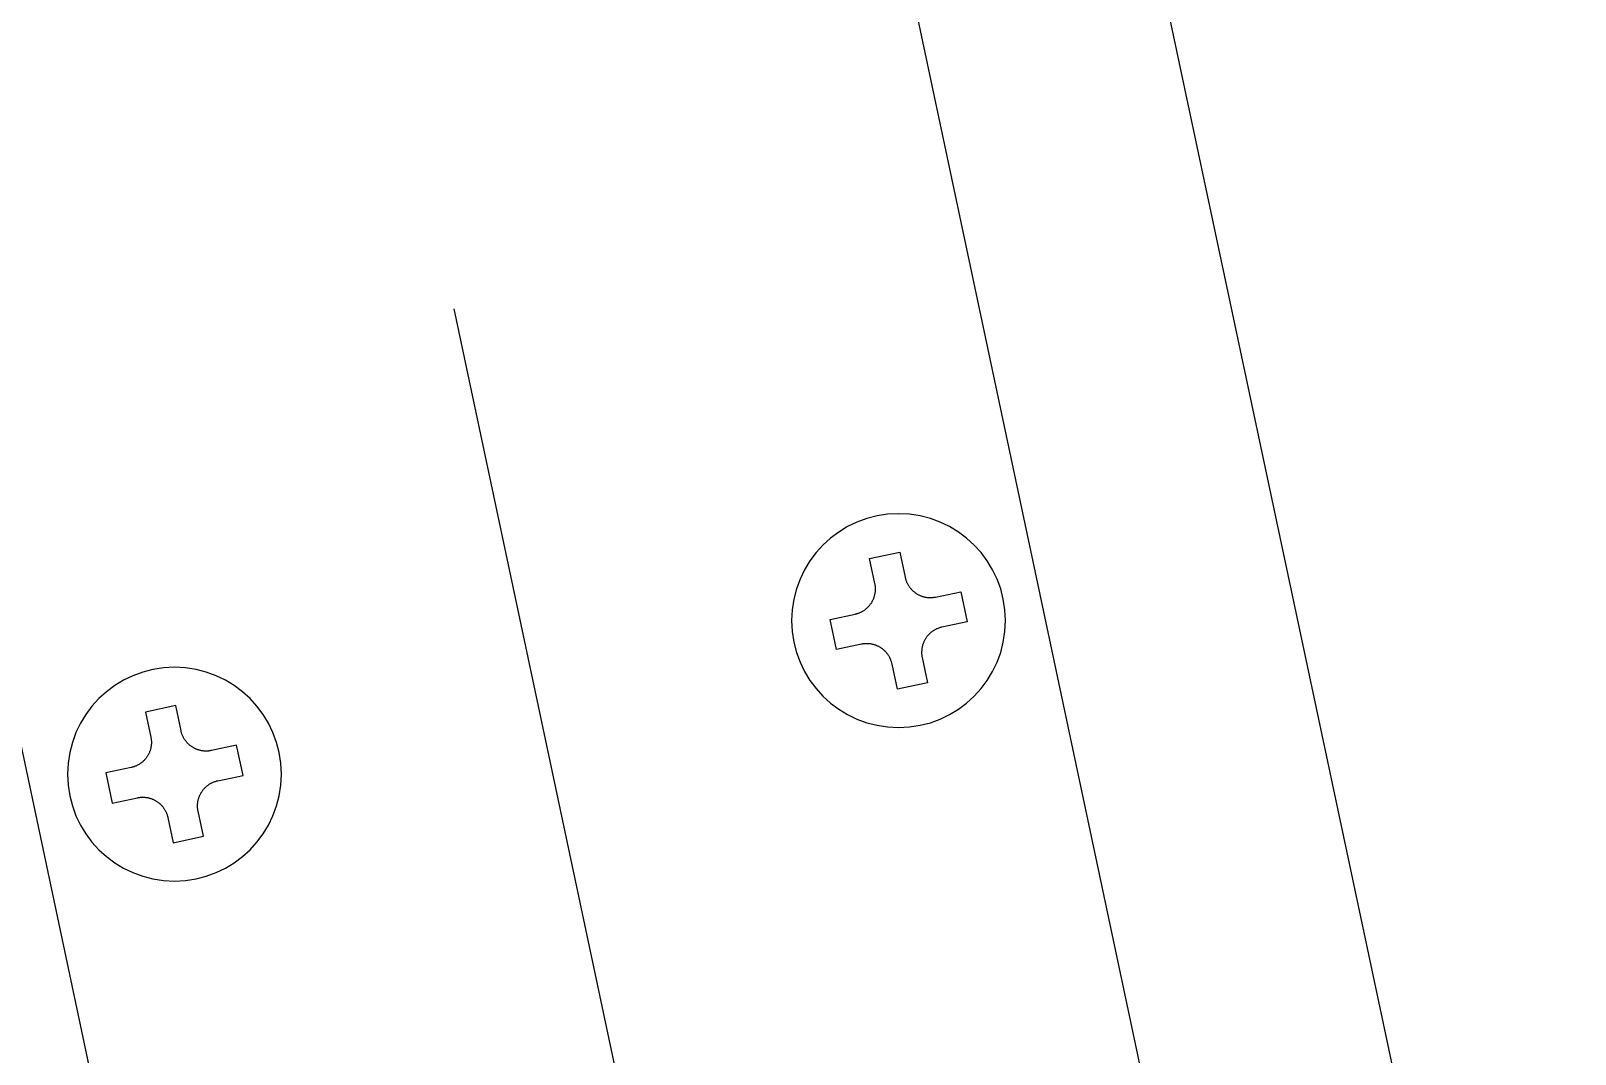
# Model space of a CAD drawing. Extents: x -668440 to 1010955, y -1678500 to 210463.
# Drawn here: x -558423 to -557672, y -735812 to -735314 of the extents above; entities that cross this region are included whole.
import ezdxf

# ---------------------------------------------------------------- set-up
doc = ezdxf.new("R2010")
doc.units = 0
doc.header["$MEASUREMENT"] = 0
doc.layers.get('0').update_dxf_attribs({"color": 3, "linetype": 'CONTINUOUS'})
doc.layers.add('注記', color=3, linetype='CONTINUOUS')

# ---------------------------------------------------------------- blocks, each defined once
blk = doc.blocks.new('tc02')
at = {"layer": '注記', "color": 4}
blk.add_line((-18602.46, 32824.251), (-18602.46, 32699.284), dxfattribs=at)
at = {"layer": '注記', "color": 4, "linetype": 'Continuous'}
for p, q in [((-18565.46, 32787.617), (-18565.46, 32677.617)), ((-18627.46, 32765.617), (-18627.46, 32675.617)), ((-18577.46, 32765.617), (-18577.46, 32675.617)), ((-18621.21, 32721.867), (-18619.71, 32721.867)), ((-18621.21, 32720.617), (-18621.21, 32721.867)), ((-18619.71, 32721.867), (-18619.71, 32720.617)), ((-18583.71, 32721.867), (-18585.21, 32721.867)), ((-18585.21, 32721.867), (-18585.21, 32720.617)), ((-18583.71, 32720.617), (-18583.71, 32721.867)), ((-18621.248, 32720.313), (-18621.241, 32720.343)), ((-18621.241, 32720.343), (-18621.234, 32720.373)), ((-18621.234, 32720.373), (-18621.229, 32720.403)), ((-18621.229, 32720.403), (-18621.224, 32720.433)), ((-18621.224, 32720.433), (-18621.22, 32720.464)), ((-18621.22, 32720.464), (-18621.216, 32720.494)), ((-18621.216, 32720.494), (-18621.214, 32720.525)), ((-18621.214, 32720.525), (-18621.212, 32720.556)), ((-18621.212, 32720.556), (-18621.211, 32720.586)), ((-18621.211, 32720.586), (-18621.21, 32720.617)), ((-18619.71, 32720.617), (-18619.71, 32720.586)), ((-18619.71, 32720.586), (-18619.709, 32720.556)), ((-18619.709, 32720.556), (-18619.707, 32720.525)), ((-18619.707, 32720.525), (-18619.704, 32720.494)), ((-18619.704, 32720.494), (-18619.701, 32720.464)), ((-18619.701, 32720.464), (-18619.697, 32720.433)), ((-18619.697, 32720.433), (-18619.692, 32720.403)), ((-18619.692, 32720.403), (-18619.686, 32720.373)), ((-18619.686, 32720.373), (-18619.68, 32720.343)), ((-18619.68, 32720.343), (-18619.673, 32720.313)), ((-18585.241, 32720.343), (-18585.248, 32720.313)), ((-18585.234, 32720.373), (-18585.241, 32720.343)), ((-18585.229, 32720.403), (-18585.234, 32720.373)), ((-18585.224, 32720.433), (-18585.229, 32720.403)), ((-18585.22, 32720.464), (-18585.224, 32720.433)), ((-18585.216, 32720.494), (-18585.22, 32720.464)), ((-18585.214, 32720.525), (-18585.216, 32720.494)), ((-18585.212, 32720.556), (-18585.214, 32720.525)), ((-18585.211, 32720.586), (-18585.212, 32720.556)), ((-18585.21, 32720.617), (-18585.211, 32720.586)), ((-18583.71, 32720.586), (-18583.71, 32720.617)), ((-18583.709, 32720.556), (-18583.71, 32720.586)), ((-18583.707, 32720.525), (-18583.709, 32720.556)), ((-18583.704, 32720.494), (-18583.707, 32720.525)), ((-18583.701, 32720.464), (-18583.704, 32720.494)), ((-18583.697, 32720.433), (-18583.701, 32720.464)), ((-18583.692, 32720.403), (-18583.697, 32720.433)), ((-18583.687, 32720.373), (-18583.692, 32720.403)), ((-18583.68, 32720.343), (-18583.687, 32720.373)), ((-18583.673, 32720.313), (-18583.68, 32720.343)), ((-18621.766, 32719.577), (-18621.741, 32719.595)), ((-18621.741, 32719.595), (-18621.716, 32719.613)), ((-18621.716, 32719.613), (-18621.691, 32719.631)), ((-18621.691, 32719.631), (-18621.667, 32719.65)), ((-18621.667, 32719.65), (-18621.644, 32719.67)), ((-18621.644, 32719.67), (-18621.621, 32719.691)), ((-18621.621, 32719.691), (-18621.598, 32719.711)), ((-18621.598, 32719.711), (-18621.576, 32719.733)), ((-18621.576, 32719.733), (-18621.555, 32719.755)), ((-18621.555, 32719.755), (-18621.534, 32719.777)), ((-18621.534, 32719.777), (-18621.514, 32719.8)), ((-18621.514, 32719.8), (-18621.494, 32719.824)), ((-18621.494, 32719.824), (-18621.475, 32719.848)), ((-18621.475, 32719.848), (-18621.456, 32719.872)), ((-18621.456, 32719.872), (-18621.438, 32719.897)), ((-18621.438, 32719.897), (-18621.421, 32719.922)), ((-18621.421, 32719.922), (-18621.404, 32719.948)), ((-18621.404, 32719.948), (-18621.388, 32719.974)), ((-18621.388, 32719.974), (-18621.373, 32720.001)), ((-18621.373, 32720.001), (-18621.358, 32720.028)), ((-18621.358, 32720.028), (-18621.344, 32720.055)), ((-18621.344, 32720.055), (-18621.33, 32720.082)), ((-18621.33, 32720.082), (-18621.318, 32720.11)), ((-18621.318, 32720.11), (-18621.306, 32720.139)), ((-18621.306, 32720.139), (-18621.294, 32720.167)), ((-18621.294, 32720.167), (-18621.283, 32720.196)), ((-18621.283, 32720.196), (-18621.273, 32720.225)), ((-18621.273, 32720.225), (-18621.264, 32720.254)), ((-18621.264, 32720.254), (-18621.256, 32720.284)), ((-18621.256, 32720.284), (-18621.248, 32720.313)), ((-18619.673, 32720.313), (-18619.665, 32720.284)), ((-18619.665, 32720.284), (-18619.657, 32720.254)), ((-18619.657, 32720.254), (-18619.647, 32720.225)), ((-18619.647, 32720.225), (-18619.637, 32720.196)), ((-18619.637, 32720.196), (-18619.627, 32720.167)), ((-18619.627, 32720.167), (-18619.615, 32720.139)), ((-18619.615, 32720.139), (-18619.603, 32720.11)), ((-18619.603, 32720.11), (-18619.591, 32720.082)), ((-18619.591, 32720.082), (-18619.577, 32720.055)), ((-18619.577, 32720.055), (-18619.563, 32720.028)), ((-18619.563, 32720.028), (-18619.548, 32720.001)), ((-18619.548, 32720.001), (-18619.533, 32719.974)), ((-18619.533, 32719.974), (-18619.517, 32719.948)), ((-18619.517, 32719.948), (-18619.5, 32719.922)), ((-18619.5, 32719.922), (-18619.483, 32719.897)), ((-18619.483, 32719.897), (-18619.465, 32719.872)), ((-18619.465, 32719.872), (-18619.446, 32719.848)), ((-18619.446, 32719.848), (-18619.427, 32719.824)), ((-18619.427, 32719.824), (-18619.407, 32719.8)), ((-18619.407, 32719.8), (-18619.387, 32719.777)), ((-18619.387, 32719.777), (-18619.366, 32719.755)), ((-18619.366, 32719.755), (-18619.344, 32719.733)), ((-18619.344, 32719.733), (-18619.322, 32719.711)), ((-18619.322, 32719.711), (-18619.3, 32719.691)), ((-18619.3, 32719.691), (-18619.277, 32719.67)), ((-18619.277, 32719.67), (-18619.254, 32719.65)), ((-18619.254, 32719.65), (-18619.23, 32719.631)), ((-18619.23, 32719.631), (-18619.205, 32719.613)), ((-18619.205, 32719.613), (-18619.18, 32719.595)), ((-18619.18, 32719.595), (-18619.155, 32719.577)), ((-18585.741, 32719.595), (-18585.766, 32719.577)), ((-18585.716, 32719.613), (-18585.741, 32719.595)), ((-18585.691, 32719.631), (-18585.716, 32719.613)), ((-18585.667, 32719.65), (-18585.691, 32719.631)), ((-18585.644, 32719.67), (-18585.667, 32719.65)), ((-18585.621, 32719.691), (-18585.644, 32719.67)), ((-18585.598, 32719.711), (-18585.621, 32719.691)), ((-18585.576, 32719.733), (-18585.598, 32719.711)), ((-18585.555, 32719.755), (-18585.576, 32719.733)), ((-18585.534, 32719.777), (-18585.555, 32719.755)), ((-18585.514, 32719.8), (-18585.534, 32719.777)), ((-18585.494, 32719.824), (-18585.514, 32719.8)), ((-18585.475, 32719.848), (-18585.494, 32719.824)), ((-18585.456, 32719.872), (-18585.475, 32719.848)), ((-18585.438, 32719.897), (-18585.456, 32719.872)), ((-18585.421, 32719.922), (-18585.438, 32719.897)), ((-18585.404, 32719.948), (-18585.421, 32719.922)), ((-18585.388, 32719.974), (-18585.404, 32719.948)), ((-18585.373, 32720.001), (-18585.388, 32719.974)), ((-18585.358, 32720.028), (-18585.373, 32720.001)), ((-18585.344, 32720.055), (-18585.358, 32720.028)), ((-18585.33, 32720.082), (-18585.344, 32720.055)), ((-18585.318, 32720.11), (-18585.33, 32720.082)), ((-18585.306, 32720.139), (-18585.318, 32720.11)), ((-18585.294, 32720.167), (-18585.306, 32720.139)), ((-18585.283, 32720.196), (-18585.294, 32720.167)), ((-18585.273, 32720.225), (-18585.283, 32720.196)), ((-18585.264, 32720.254), (-18585.273, 32720.225)), ((-18585.256, 32720.284), (-18585.264, 32720.254)), ((-18585.248, 32720.313), (-18585.256, 32720.284)), ((-18583.665, 32720.284), (-18583.673, 32720.313)), ((-18583.657, 32720.254), (-18583.665, 32720.284)), ((-18583.647, 32720.225), (-18583.657, 32720.254)), ((-18583.637, 32720.196), (-18583.647, 32720.225)), ((-18583.627, 32720.167), (-18583.637, 32720.196)), ((-18583.615, 32720.139), (-18583.627, 32720.167)), ((-18583.603, 32720.11), (-18583.615, 32720.139)), ((-18583.591, 32720.082), (-18583.603, 32720.11)), ((-18583.577, 32720.055), (-18583.591, 32720.082)), ((-18583.563, 32720.028), (-18583.577, 32720.055)), ((-18583.548, 32720.001), (-18583.563, 32720.028)), ((-18583.533, 32719.974), (-18583.548, 32720.001)), ((-18583.517, 32719.948), (-18583.533, 32719.974)), ((-18583.5, 32719.922), (-18583.517, 32719.948)), ((-18583.482, 32719.897), (-18583.5, 32719.922)), ((-18583.465, 32719.872), (-18583.482, 32719.897)), ((-18583.446, 32719.848), (-18583.465, 32719.872)), ((-18583.427, 32719.824), (-18583.446, 32719.848)), ((-18583.407, 32719.8), (-18583.427, 32719.824)), ((-18583.387, 32719.777), (-18583.407, 32719.8)), ((-18583.366, 32719.755), (-18583.387, 32719.777)), ((-18583.344, 32719.733), (-18583.366, 32719.755)), ((-18583.322, 32719.711), (-18583.344, 32719.733)), ((-18583.3, 32719.691), (-18583.322, 32719.711)), ((-18583.277, 32719.67), (-18583.3, 32719.691)), ((-18583.253, 32719.65), (-18583.277, 32719.67)), ((-18583.229, 32719.631), (-18583.253, 32719.65)), ((-18583.205, 32719.613), (-18583.229, 32719.631)), ((-18583.18, 32719.595), (-18583.205, 32719.613)), ((-18583.155, 32719.577), (-18583.18, 32719.595)), ((-18623.71, 32717.867), (-18623.71, 32719.367)), ((-18623.71, 32719.367), (-18622.46, 32719.367)), ((-18622.46, 32719.367), (-18622.43, 32719.367)), ((-18622.43, 32719.367), (-18622.399, 32719.368)), ((-18622.399, 32719.368), (-18622.368, 32719.37)), ((-18622.368, 32719.37), (-18622.338, 32719.373)), ((-18622.338, 32719.373), (-18622.307, 32719.376)), ((-18622.307, 32719.376), (-18622.277, 32719.38)), ((-18622.277, 32719.38), (-18622.247, 32719.385)), ((-18622.247, 32719.385), (-18622.216, 32719.391)), ((-18622.216, 32719.391), (-18622.187, 32719.397)), ((-18622.187, 32719.397), (-18622.157, 32719.404)), ((-18622.157, 32719.404), (-18622.127, 32719.412)), ((-18622.127, 32719.412), (-18622.097, 32719.42)), ((-18622.097, 32719.42), (-18622.068, 32719.43)), ((-18622.068, 32719.43), (-18622.039, 32719.44)), ((-18622.039, 32719.44), (-18622.01, 32719.45)), ((-18622.01, 32719.45), (-18621.982, 32719.462)), ((-18621.982, 32719.462), (-18621.954, 32719.474)), ((-18621.954, 32719.474), (-18621.926, 32719.487)), ((-18621.926, 32719.487), (-18621.898, 32719.5)), ((-18621.898, 32719.5), (-18621.871, 32719.514)), ((-18621.871, 32719.514), (-18621.844, 32719.529)), ((-18621.844, 32719.529), (-18621.818, 32719.545)), ((-18621.818, 32719.545), (-18621.792, 32719.561)), ((-18621.792, 32719.561), (-18621.766, 32719.577)), ((-18619.155, 32719.577), (-18619.129, 32719.561)), ((-18619.129, 32719.561), (-18619.103, 32719.545)), ((-18619.103, 32719.545), (-18619.077, 32719.529)), ((-18619.077, 32719.529), (-18619.05, 32719.514)), ((-18619.05, 32719.514), (-18619.023, 32719.5)), ((-18619.023, 32719.5), (-18618.995, 32719.487)), ((-18618.995, 32719.487), (-18618.967, 32719.474)), ((-18618.967, 32719.474), (-18618.939, 32719.462)), ((-18618.939, 32719.462), (-18618.91, 32719.45)), ((-18618.91, 32719.45), (-18618.882, 32719.44)), ((-18618.882, 32719.44), (-18618.853, 32719.43)), ((-18618.853, 32719.43), (-18618.823, 32719.42)), ((-18618.823, 32719.42), (-18618.794, 32719.412)), ((-18618.794, 32719.412), (-18618.764, 32719.404)), ((-18618.764, 32719.404), (-18618.734, 32719.397)), ((-18618.734, 32719.397), (-18618.704, 32719.391)), ((-18618.704, 32719.391), (-18618.674, 32719.385)), ((-18618.674, 32719.385), (-18618.644, 32719.38)), ((-18618.644, 32719.38), (-18618.614, 32719.376)), ((-18618.614, 32719.376), (-18618.583, 32719.373)), ((-18618.583, 32719.373), (-18618.552, 32719.37)), ((-18618.552, 32719.37), (-18618.522, 32719.368)), ((-18618.522, 32719.368), (-18618.491, 32719.367)), ((-18618.491, 32719.367), (-18618.46, 32719.367)), ((-18618.46, 32719.367), (-18617.21, 32719.367)), ((-18617.21, 32719.367), (-18617.21, 32717.867)), ((-18586.46, 32719.367), (-18587.71, 32719.367)), ((-18587.71, 32719.367), (-18587.71, 32717.867)), ((-18586.43, 32719.367), (-18586.46, 32719.367)), ((-18586.399, 32719.368), (-18586.43, 32719.367)), ((-18586.369, 32719.37), (-18586.399, 32719.368)), ((-18586.338, 32719.373), (-18586.369, 32719.37)), ((-18586.307, 32719.376), (-18586.338, 32719.373)), ((-18586.277, 32719.38), (-18586.307, 32719.376)), ((-18586.247, 32719.385), (-18586.277, 32719.38)), ((-18586.216, 32719.391), (-18586.247, 32719.385)), ((-18586.187, 32719.397), (-18586.216, 32719.391)), ((-18586.157, 32719.404), (-18586.187, 32719.397)), ((-18586.127, 32719.412), (-18586.157, 32719.404)), ((-18586.097, 32719.42), (-18586.127, 32719.412)), ((-18586.068, 32719.43), (-18586.097, 32719.42)), ((-18586.039, 32719.44), (-18586.068, 32719.43)), ((-18586.01, 32719.45), (-18586.039, 32719.44)), ((-18585.982, 32719.462), (-18586.01, 32719.45)), ((-18585.954, 32719.474), (-18585.982, 32719.462)), ((-18585.926, 32719.487), (-18585.954, 32719.474)), ((-18585.898, 32719.5), (-18585.926, 32719.487)), ((-18585.871, 32719.514), (-18585.898, 32719.5)), ((-18585.844, 32719.529), (-18585.871, 32719.514)), ((-18585.818, 32719.545), (-18585.844, 32719.529)), ((-18585.792, 32719.561), (-18585.818, 32719.545)), ((-18585.766, 32719.577), (-18585.792, 32719.561)), ((-18583.129, 32719.561), (-18583.155, 32719.577)), ((-18583.103, 32719.545), (-18583.129, 32719.561)), ((-18583.077, 32719.529), (-18583.103, 32719.545)), ((-18583.05, 32719.514), (-18583.077, 32719.529)), ((-18583.023, 32719.5), (-18583.05, 32719.514)), ((-18582.995, 32719.487), (-18583.023, 32719.5)), ((-18582.967, 32719.474), (-18582.995, 32719.487)), ((-18582.939, 32719.462), (-18582.967, 32719.474)), ((-18582.91, 32719.45), (-18582.939, 32719.462)), ((-18582.882, 32719.44), (-18582.91, 32719.45)), ((-18582.853, 32719.43), (-18582.882, 32719.44)), ((-18582.823, 32719.42), (-18582.853, 32719.43)), ((-18582.794, 32719.412), (-18582.823, 32719.42)), ((-18582.764, 32719.404), (-18582.794, 32719.412)), ((-18582.734, 32719.397), (-18582.764, 32719.404)), ((-18582.704, 32719.391), (-18582.734, 32719.397)), ((-18582.674, 32719.385), (-18582.704, 32719.391)), ((-18582.644, 32719.38), (-18582.674, 32719.385)), ((-18582.613, 32719.376), (-18582.644, 32719.38)), ((-18582.583, 32719.373), (-18582.613, 32719.376)), ((-18582.552, 32719.37), (-18582.583, 32719.373)), ((-18582.522, 32719.368), (-18582.552, 32719.37)), ((-18582.491, 32719.367), (-18582.522, 32719.368)), ((-18582.46, 32719.367), (-18582.491, 32719.367)), ((-18581.21, 32719.367), (-18582.46, 32719.367)), ((-18581.21, 32717.867), (-18581.21, 32719.367)), ((-18622.46, 32717.867), (-18623.71, 32717.867)), ((-18622.43, 32717.866), (-18622.46, 32717.867)), ((-18622.399, 32717.865), (-18622.43, 32717.866)), ((-18622.368, 32717.863), (-18622.399, 32717.865)), ((-18622.338, 32717.861), (-18622.368, 32717.863)), ((-18622.307, 32717.857), (-18622.338, 32717.861)), ((-18622.277, 32717.853), (-18622.307, 32717.857)), ((-18622.247, 32717.848), (-18622.277, 32717.853)), ((-18622.216, 32717.843), (-18622.247, 32717.848)), ((-18622.187, 32717.836), (-18622.216, 32717.843)), ((-18622.157, 32717.829), (-18622.187, 32717.836)), ((-18622.127, 32717.821), (-18622.157, 32717.829)), ((-18622.097, 32717.813), (-18622.127, 32717.821)), ((-18622.068, 32717.804), (-18622.097, 32717.813)), ((-18622.039, 32717.794), (-18622.068, 32717.804)), ((-18622.01, 32717.783), (-18622.039, 32717.794)), ((-18621.982, 32717.772), (-18622.01, 32717.783)), ((-18621.954, 32717.759), (-18621.982, 32717.772)), ((-18621.926, 32717.747), (-18621.954, 32717.759)), ((-18621.898, 32717.733), (-18621.926, 32717.747)), ((-18621.871, 32717.719), (-18621.898, 32717.733)), ((-18621.844, 32717.704), (-18621.871, 32717.719)), ((-18621.818, 32717.689), (-18621.844, 32717.704)), ((-18621.792, 32717.673), (-18621.818, 32717.689)), ((-18621.766, 32717.656), (-18621.792, 32717.673)), ((-18621.741, 32717.639), (-18621.766, 32717.656)), ((-18621.716, 32717.621), (-18621.741, 32717.639)), ((-18621.691, 32717.602), (-18621.716, 32717.621)), ((-18621.667, 32717.583), (-18621.691, 32717.602)), ((-18621.644, 32717.563), (-18621.667, 32717.583)), ((-18621.621, 32717.543), (-18621.644, 32717.563)), ((-18621.598, 32717.522), (-18621.621, 32717.543)), ((-18621.576, 32717.5), (-18621.598, 32717.522)), ((-18621.555, 32717.478), (-18621.576, 32717.5)), ((-18621.534, 32717.456), (-18621.555, 32717.478)), ((-18621.514, 32717.433), (-18621.534, 32717.456)), ((-18621.494, 32717.41), (-18621.514, 32717.433)), ((-18621.475, 32717.386), (-18621.494, 32717.41)), ((-18621.456, 32717.361), (-18621.475, 32717.386)), ((-18621.438, 32717.336), (-18621.456, 32717.361)), ((-18621.421, 32717.311), (-18621.438, 32717.336)), ((-18619.483, 32717.336), (-18619.5, 32717.311)), ((-18619.465, 32717.361), (-18619.483, 32717.336)), ((-18619.446, 32717.386), (-18619.465, 32717.361)), ((-18619.427, 32717.41), (-18619.446, 32717.386)), ((-18619.407, 32717.433), (-18619.427, 32717.41)), ((-18619.387, 32717.456), (-18619.407, 32717.433)), ((-18619.366, 32717.478), (-18619.387, 32717.456)), ((-18619.344, 32717.5), (-18619.366, 32717.478)), ((-18619.322, 32717.522), (-18619.344, 32717.5)), ((-18619.3, 32717.543), (-18619.322, 32717.522)), ((-18619.277, 32717.563), (-18619.3, 32717.543)), ((-18619.254, 32717.583), (-18619.277, 32717.563)), ((-18619.23, 32717.602), (-18619.254, 32717.583)), ((-18619.205, 32717.621), (-18619.23, 32717.602)), ((-18619.18, 32717.639), (-18619.205, 32717.621)), ((-18619.155, 32717.656), (-18619.18, 32717.639)), ((-18619.129, 32717.673), (-18619.155, 32717.656)), ((-18619.103, 32717.689), (-18619.129, 32717.673)), ((-18619.077, 32717.704), (-18619.103, 32717.689)), ((-18619.05, 32717.719), (-18619.077, 32717.704)), ((-18619.023, 32717.733), (-18619.05, 32717.719)), ((-18618.995, 32717.747), (-18619.023, 32717.733)), ((-18618.967, 32717.759), (-18618.995, 32717.747)), ((-18618.939, 32717.772), (-18618.967, 32717.759)), ((-18618.91, 32717.783), (-18618.939, 32717.772)), ((-18618.882, 32717.794), (-18618.91, 32717.783)), ((-18618.853, 32717.804), (-18618.882, 32717.794)), ((-18618.823, 32717.813), (-18618.853, 32717.804)), ((-18618.794, 32717.821), (-18618.823, 32717.813)), ((-18618.764, 32717.829), (-18618.794, 32717.821)), ((-18618.734, 32717.836), (-18618.764, 32717.829)), ((-18618.704, 32717.843), (-18618.734, 32717.836)), ((-18618.674, 32717.848), (-18618.704, 32717.843)), ((-18618.644, 32717.853), (-18618.674, 32717.848)), ((-18618.614, 32717.857), (-18618.644, 32717.853)), ((-18618.583, 32717.861), (-18618.614, 32717.857)), ((-18618.552, 32717.863), (-18618.583, 32717.861)), ((-18618.522, 32717.865), (-18618.552, 32717.863)), ((-18618.491, 32717.866), (-18618.522, 32717.865)), ((-18618.46, 32717.867), (-18618.491, 32717.866)), ((-18617.21, 32717.867), (-18618.46, 32717.867)), ((-18587.71, 32717.867), (-18586.46, 32717.867)), ((-18586.46, 32717.867), (-18586.43, 32717.866)), ((-18586.43, 32717.866), (-18586.399, 32717.865)), ((-18586.399, 32717.865), (-18586.369, 32717.863)), ((-18586.369, 32717.863), (-18586.338, 32717.861)), ((-18586.338, 32717.861), (-18586.307, 32717.857)), ((-18586.307, 32717.857), (-18586.277, 32717.853)), ((-18586.277, 32717.853), (-18586.247, 32717.848)), ((-18586.247, 32717.848), (-18586.216, 32717.843)), ((-18586.216, 32717.843), (-18586.187, 32717.836)), ((-18586.187, 32717.836), (-18586.157, 32717.829)), ((-18586.157, 32717.829), (-18586.127, 32717.821)), ((-18586.127, 32717.821), (-18586.097, 32717.813)), ((-18586.097, 32717.813), (-18586.068, 32717.804)), ((-18586.068, 32717.804), (-18586.039, 32717.794)), ((-18586.039, 32717.794), (-18586.01, 32717.783)), ((-18586.01, 32717.783), (-18585.982, 32717.772)), ((-18585.982, 32717.772), (-18585.954, 32717.759)), ((-18585.954, 32717.759), (-18585.926, 32717.747)), ((-18585.926, 32717.747), (-18585.898, 32717.733)), ((-18585.898, 32717.733), (-18585.871, 32717.719)), ((-18585.871, 32717.719), (-18585.844, 32717.704)), ((-18585.844, 32717.704), (-18585.818, 32717.689)), ((-18585.818, 32717.689), (-18585.792, 32717.673)), ((-18585.792, 32717.673), (-18585.766, 32717.656)), ((-18585.766, 32717.656), (-18585.741, 32717.639)), ((-18585.741, 32717.639), (-18585.716, 32717.621)), ((-18585.716, 32717.621), (-18585.691, 32717.602)), ((-18585.691, 32717.602), (-18585.667, 32717.583)), ((-18585.667, 32717.583), (-18585.644, 32717.563)), ((-18585.644, 32717.563), (-18585.621, 32717.543)), ((-18585.621, 32717.543), (-18585.598, 32717.522)), ((-18585.598, 32717.522), (-18585.576, 32717.5)), ((-18585.576, 32717.5), (-18585.555, 32717.478)), ((-18585.555, 32717.478), (-18585.534, 32717.456)), ((-18585.534, 32717.456), (-18585.514, 32717.433)), ((-18585.514, 32717.433), (-18585.494, 32717.41)), ((-18585.494, 32717.41), (-18585.475, 32717.386)), ((-18585.475, 32717.386), (-18585.456, 32717.361)), ((-18585.456, 32717.361), (-18585.438, 32717.336)), ((-18585.438, 32717.336), (-18585.421, 32717.311)), ((-18583.5, 32717.311), (-18583.482, 32717.336)), ((-18583.482, 32717.336), (-18583.465, 32717.361)), ((-18583.465, 32717.361), (-18583.446, 32717.386)), ((-18583.446, 32717.386), (-18583.427, 32717.41)), ((-18583.427, 32717.41), (-18583.407, 32717.433)), ((-18583.407, 32717.433), (-18583.387, 32717.456)), ((-18583.387, 32717.456), (-18583.366, 32717.478)), ((-18583.366, 32717.478), (-18583.344, 32717.5)), ((-18583.344, 32717.5), (-18583.322, 32717.522)), ((-18583.322, 32717.522), (-18583.3, 32717.543)), ((-18583.3, 32717.543), (-18583.277, 32717.563)), ((-18583.277, 32717.563), (-18583.253, 32717.583)), ((-18583.253, 32717.583), (-18583.23, 32717.602)), ((-18583.23, 32717.602), (-18583.205, 32717.621)), ((-18583.205, 32717.621), (-18583.18, 32717.639)), ((-18583.18, 32717.639), (-18583.155, 32717.656)), ((-18583.155, 32717.656), (-18583.129, 32717.673)), ((-18583.129, 32717.673), (-18583.103, 32717.689)), ((-18583.103, 32717.689), (-18583.077, 32717.704)), ((-18583.077, 32717.704), (-18583.05, 32717.719)), ((-18583.05, 32717.719), (-18583.023, 32717.733)), ((-18583.023, 32717.733), (-18582.995, 32717.747)), ((-18582.995, 32717.747), (-18582.967, 32717.759)), ((-18582.967, 32717.759), (-18582.939, 32717.772)), ((-18582.939, 32717.772), (-18582.91, 32717.783)), ((-18582.91, 32717.783), (-18582.882, 32717.794)), ((-18582.882, 32717.794), (-18582.853, 32717.804)), ((-18582.853, 32717.804), (-18582.823, 32717.813)), ((-18582.823, 32717.813), (-18582.794, 32717.821)), ((-18582.794, 32717.821), (-18582.764, 32717.829)), ((-18582.764, 32717.829), (-18582.734, 32717.836)), ((-18582.734, 32717.836), (-18582.704, 32717.843)), ((-18582.704, 32717.843), (-18582.674, 32717.848)), ((-18582.674, 32717.848), (-18582.644, 32717.853)), ((-18582.644, 32717.853), (-18582.613, 32717.857)), ((-18582.613, 32717.857), (-18582.583, 32717.861)), ((-18582.583, 32717.861), (-18582.552, 32717.863)), ((-18582.552, 32717.863), (-18582.522, 32717.865)), ((-18582.522, 32717.865), (-18582.491, 32717.866)), ((-18582.491, 32717.866), (-18582.46, 32717.867)), ((-18582.46, 32717.867), (-18581.21, 32717.867)), ((-18621.404, 32717.285), (-18621.421, 32717.311)), ((-18621.388, 32717.259), (-18621.404, 32717.285)), ((-18621.373, 32717.233), (-18621.388, 32717.259)), ((-18621.358, 32717.206), (-18621.373, 32717.233)), ((-18621.344, 32717.178), (-18621.358, 32717.206)), ((-18621.33, 32717.151), (-18621.344, 32717.178)), ((-18621.318, 32717.123), (-18621.33, 32717.151)), ((-18621.306, 32717.095), (-18621.318, 32717.123)), ((-18621.294, 32717.066), (-18621.306, 32717.095)), ((-18621.283, 32717.037), (-18621.294, 32717.066)), ((-18621.273, 32717.009), (-18621.283, 32717.037)), ((-18621.264, 32716.979), (-18621.273, 32717.009)), ((-18621.256, 32716.95), (-18621.264, 32716.979)), ((-18621.248, 32716.92), (-18621.256, 32716.95)), ((-18621.241, 32716.89), (-18621.248, 32716.92)), ((-18621.234, 32716.86), (-18621.241, 32716.89)), ((-18621.229, 32716.83), (-18621.234, 32716.86)), ((-18621.224, 32716.8), (-18621.229, 32716.83)), ((-18621.22, 32716.769), (-18621.224, 32716.8)), ((-18621.216, 32716.739), (-18621.22, 32716.769)), ((-18621.214, 32716.708), (-18621.216, 32716.739)), ((-18621.212, 32716.678), (-18621.214, 32716.708)), ((-18621.211, 32716.647), (-18621.212, 32716.678)), ((-18621.21, 32716.617), (-18621.211, 32716.647)), ((-18621.21, 32715.367), (-18621.21, 32716.617)), ((-18619.709, 32716.678), (-18619.71, 32716.647)), ((-18619.71, 32716.647), (-18619.71, 32716.617)), ((-18619.71, 32716.617), (-18619.71, 32715.367)), ((-18619.707, 32716.708), (-18619.709, 32716.678)), ((-18619.704, 32716.739), (-18619.707, 32716.708)), ((-18619.701, 32716.769), (-18619.704, 32716.739)), ((-18619.697, 32716.8), (-18619.701, 32716.769)), ((-18619.692, 32716.83), (-18619.697, 32716.8)), ((-18619.686, 32716.86), (-18619.692, 32716.83)), ((-18619.68, 32716.89), (-18619.686, 32716.86)), ((-18619.673, 32716.92), (-18619.68, 32716.89)), ((-18619.665, 32716.95), (-18619.673, 32716.92)), ((-18619.657, 32716.979), (-18619.665, 32716.95)), ((-18619.647, 32717.009), (-18619.657, 32716.979)), ((-18619.637, 32717.037), (-18619.647, 32717.009)), ((-18619.627, 32717.066), (-18619.637, 32717.037)), ((-18619.615, 32717.095), (-18619.627, 32717.066)), ((-18619.603, 32717.123), (-18619.615, 32717.095)), ((-18619.591, 32717.151), (-18619.603, 32717.123)), ((-18619.577, 32717.178), (-18619.591, 32717.151)), ((-18619.563, 32717.206), (-18619.577, 32717.178)), ((-18619.548, 32717.233), (-18619.563, 32717.206)), ((-18619.533, 32717.259), (-18619.548, 32717.233)), ((-18619.517, 32717.285), (-18619.533, 32717.259)), ((-18619.5, 32717.311), (-18619.517, 32717.285)), ((-18585.421, 32717.311), (-18585.404, 32717.285)), ((-18585.404, 32717.285), (-18585.388, 32717.259)), ((-18585.388, 32717.259), (-18585.373, 32717.233)), ((-18585.373, 32717.233), (-18585.358, 32717.206)), ((-18585.358, 32717.206), (-18585.344, 32717.178)), ((-18585.344, 32717.178), (-18585.33, 32717.151)), ((-18585.33, 32717.151), (-18585.318, 32717.123)), ((-18585.318, 32717.123), (-18585.306, 32717.095)), ((-18585.306, 32717.095), (-18585.294, 32717.066)), ((-18585.294, 32717.066), (-18585.283, 32717.037)), ((-18585.283, 32717.037), (-18585.273, 32717.009)), ((-18585.273, 32717.009), (-18585.264, 32716.979)), ((-18585.264, 32716.979), (-18585.256, 32716.95)), ((-18585.256, 32716.95), (-18585.248, 32716.92)), ((-18585.248, 32716.92), (-18585.241, 32716.89)), ((-18585.241, 32716.89), (-18585.234, 32716.86)), ((-18585.234, 32716.86), (-18585.229, 32716.83)), ((-18585.229, 32716.83), (-18585.224, 32716.8)), ((-18585.224, 32716.8), (-18585.22, 32716.769)), ((-18585.22, 32716.769), (-18585.216, 32716.739)), ((-18585.216, 32716.739), (-18585.214, 32716.708)), ((-18585.214, 32716.708), (-18585.212, 32716.678)), ((-18585.212, 32716.678), (-18585.211, 32716.647)), ((-18585.211, 32716.647), (-18585.21, 32716.617)), ((-18585.21, 32716.617), (-18585.21, 32715.367)), ((-18583.71, 32716.647), (-18583.709, 32716.678)), ((-18583.71, 32716.617), (-18583.71, 32716.647)), ((-18583.71, 32715.367), (-18583.71, 32716.617)), ((-18583.709, 32716.678), (-18583.707, 32716.708)), ((-18583.707, 32716.708), (-18583.704, 32716.739)), ((-18583.704, 32716.739), (-18583.701, 32716.769)), ((-18583.701, 32716.769), (-18583.697, 32716.8)), ((-18583.697, 32716.8), (-18583.692, 32716.83)), ((-18583.692, 32716.83), (-18583.687, 32716.86)), ((-18583.687, 32716.86), (-18583.68, 32716.89)), ((-18583.68, 32716.89), (-18583.673, 32716.92)), ((-18583.673, 32716.92), (-18583.665, 32716.95)), ((-18583.665, 32716.95), (-18583.657, 32716.979)), ((-18583.657, 32716.979), (-18583.647, 32717.009)), ((-18583.647, 32717.009), (-18583.637, 32717.037)), ((-18583.637, 32717.037), (-18583.627, 32717.066)), ((-18583.627, 32717.066), (-18583.615, 32717.095)), ((-18583.615, 32717.095), (-18583.603, 32717.123)), ((-18583.603, 32717.123), (-18583.591, 32717.151)), ((-18583.591, 32717.151), (-18583.577, 32717.178)), ((-18583.577, 32717.178), (-18583.563, 32717.206)), ((-18583.563, 32717.206), (-18583.548, 32717.233)), ((-18583.548, 32717.233), (-18583.533, 32717.259)), ((-18583.533, 32717.259), (-18583.517, 32717.285)), ((-18583.517, 32717.285), (-18583.5, 32717.311)), ((-18619.71, 32715.367), (-18621.21, 32715.367)), ((-18585.21, 32715.367), (-18583.71, 32715.367))]:
    blk.add_line(p, q, dxfattribs=at)
for centre in [(-18620.46, 32718.617), (-18584.46, 32718.617)]:
    blk.add_circle(centre, 5.2, dxfattribs=at)
blk = doc.blocks.new('剛接合部C1Y')
at = {"xscale": -1, "rotation": 191.9761324442034}
blk.add_blockref('tc02', (-211479.27873, -342322.04064, 500), dxfattribs=at)

msp = doc.modelspace()

# ---------------------------------------------------------------- block references
at = {"xscale": 10, "yscale": 10, "zscale": 10}
msp.add_blockref('剛接合部C1Y', (1670698.6842, 3046247.35843, 5600), dxfattribs=at)

doc.saveas('drawing.dxf')
